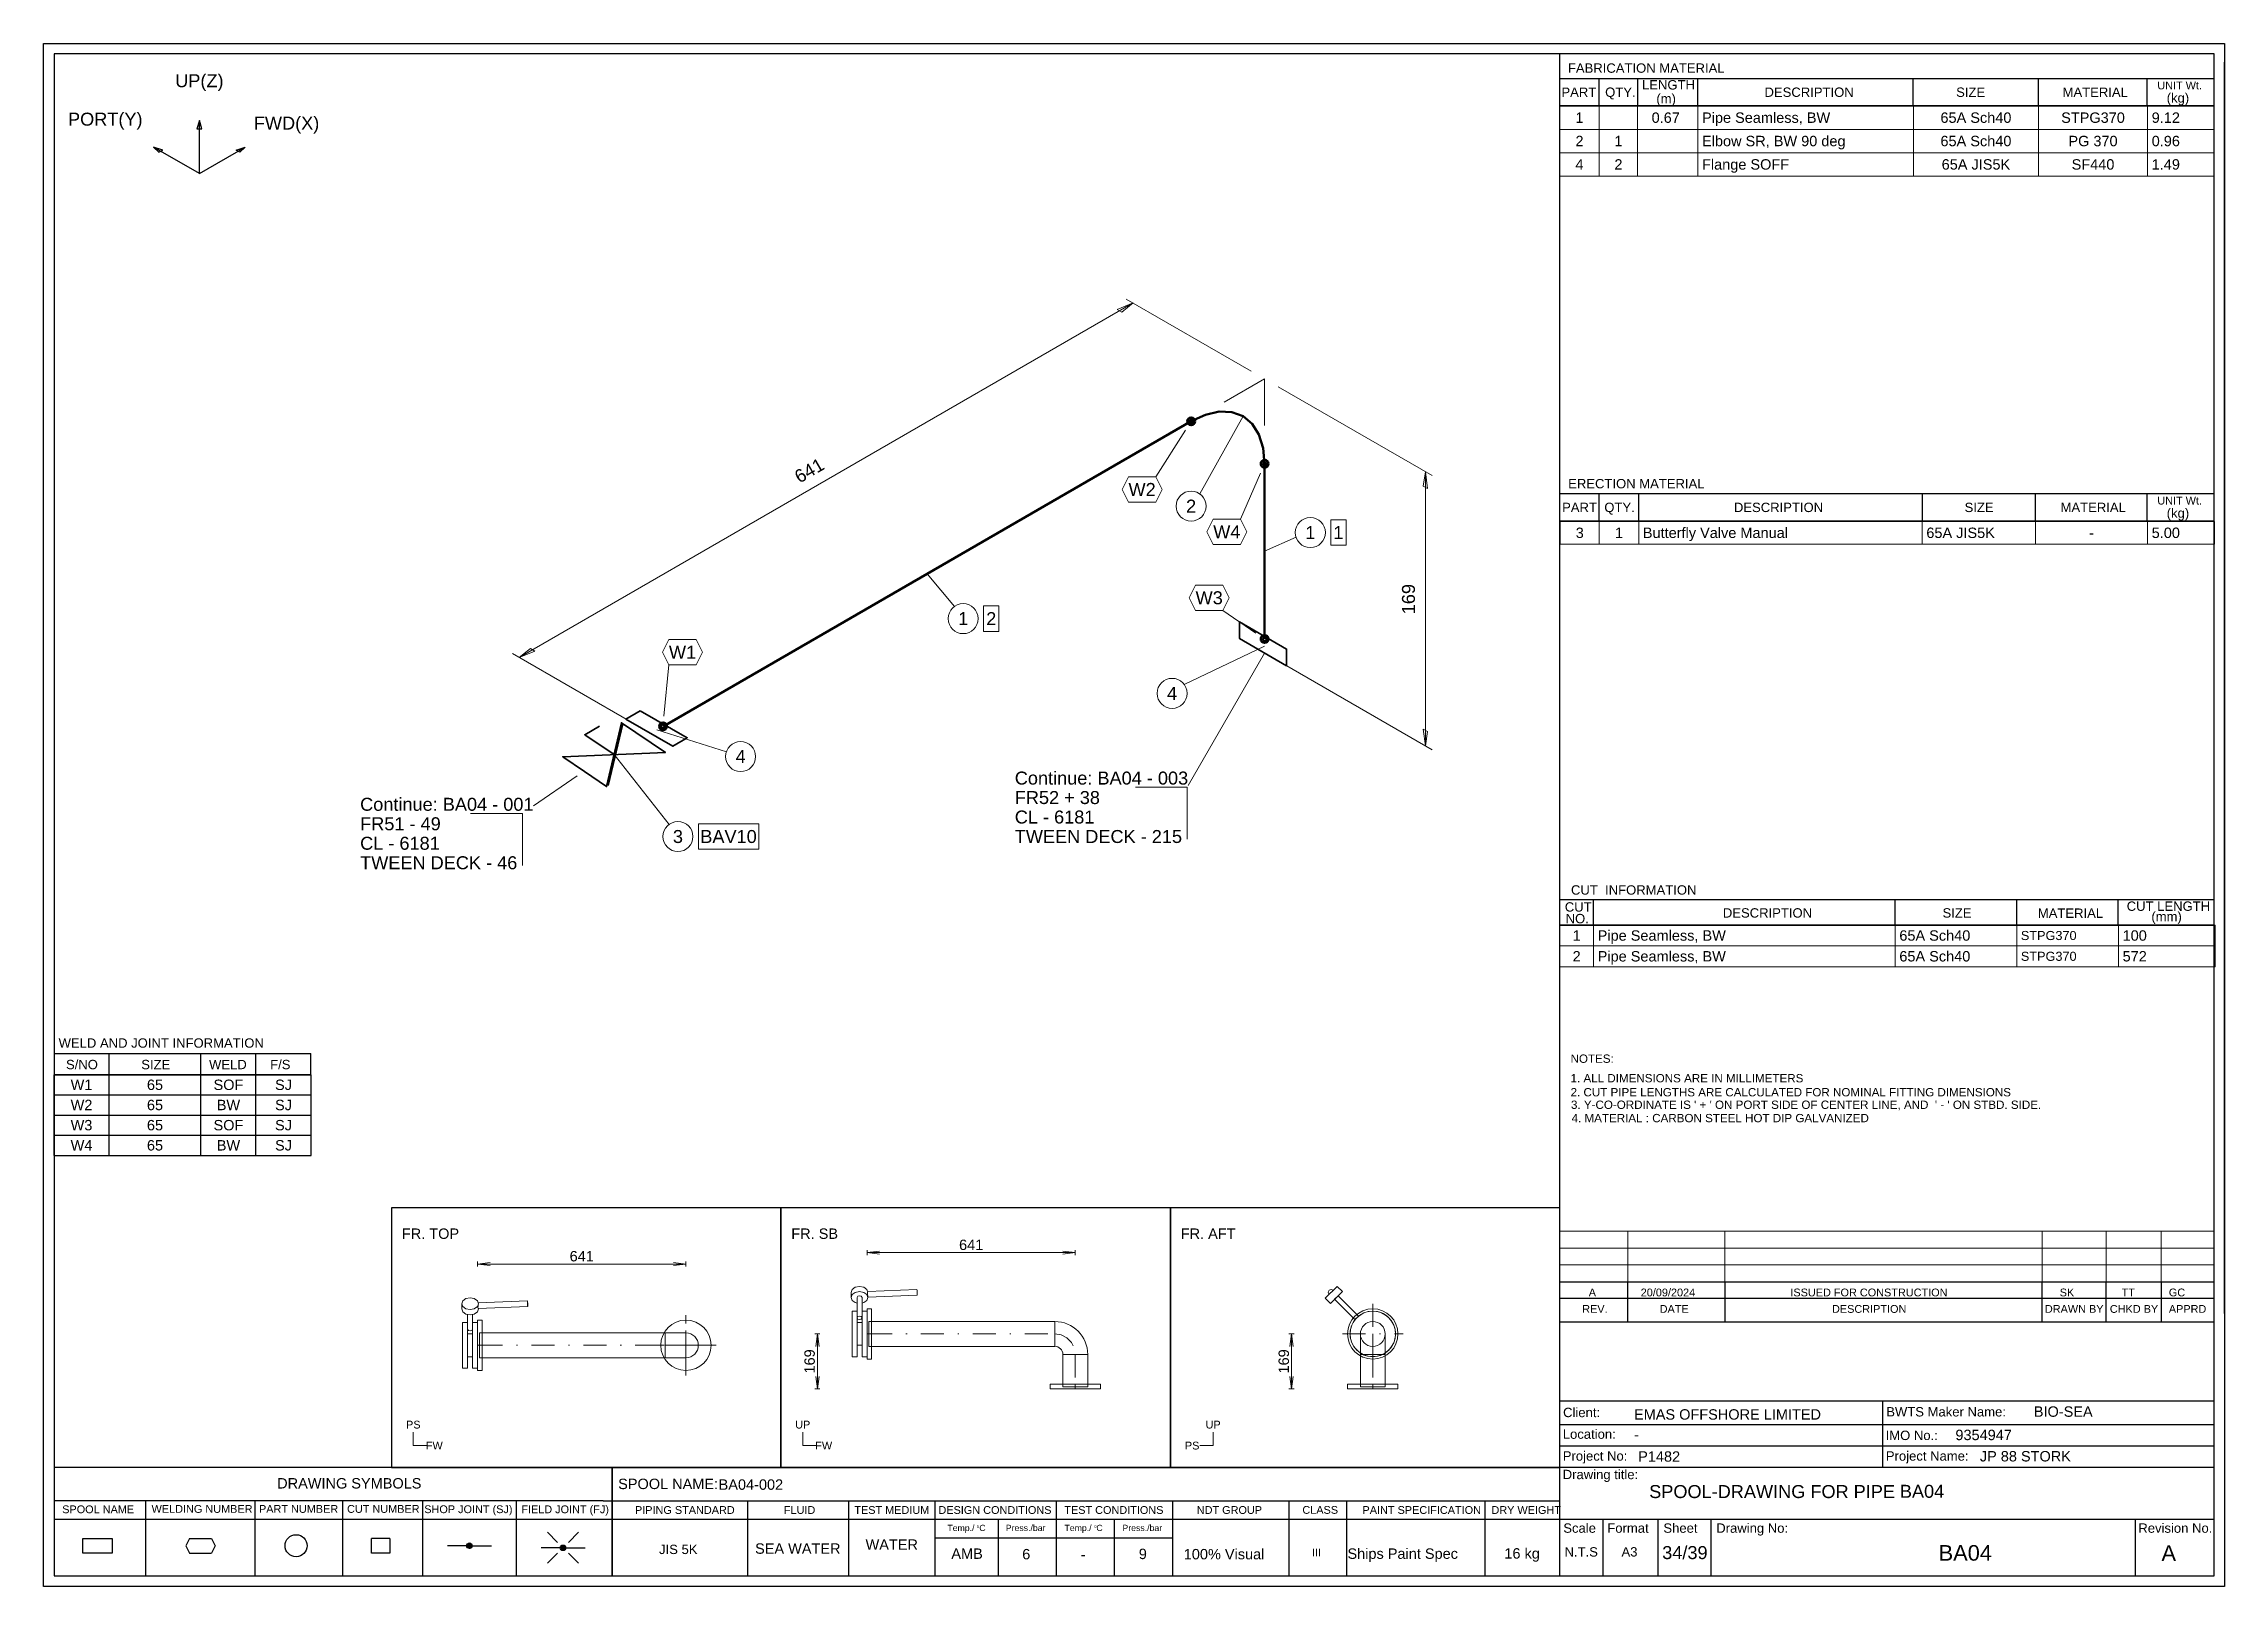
# Model space of a CAD drawing. Header units: millimetres. Extents: x 0 to 420, y 0 to 297.
import ezdxf
from ezdxf.enums import TextEntityAlignment as Align

# ---------------------------------------------------------------- set-up
doc = ezdxf.new("R2010")
doc.units = ezdxf.units.MM
doc.linetypes.add('DOTTED_DASHED5', pattern=[10.0001, 4.444489, -2.666693, 0.222224, -2.666693])
for name, color, linetype in [('FramesFromTables', 40, 'Continuous'), ('I_Coordinates', 11, 'Continuous'), ('I_CutNumbers', 10, 'Continuous'), ('I_Dimensions', 4, 'Continuous'), ('I_OtherComponents', 2, 'Continuous'), ('I_PartNumbers', 9, 'Continuous'), ('I_Pipes', 1, 'Continuous'), ('I_Tags', 8, 'Continuous'), ('SymbolsOnDrawingSheet', 1, 'Continuous'), ('TextFromTables', 2, 'Continuous'), ('TextFromTextBoxes', 2, 'Continuous')]:
    doc.layers.add(name, color=color, linetype=linetype)
doc.styles.add('Cadmatic Default Text', font='arial.ttf')

# ---------------------------------------------------------------- blocks, each defined once
blk = doc.blocks.new('BA01726637015_BOM_4')
at = {"layer": 'FramesFromTables', "linetype": 'ByBlock', "lineweight": 18}
for p, q in [((292, 285), (418, 285)), ((292, 271.5), (292, 285)), ((292, 271.5), (292, 285)), ((299.6, 271.5), (299.6, 285)), ((299.6, 271.5), (299.6, 285)), ((307, 271.5), (307, 285)), ((307, 271.5), (307, 285)), ((318.6, 271.5), (318.6, 285)), ((318.6, 271.5), (318.6, 285)), ((360.1, 271.5), (360.1, 285)), ((360.1, 271.5), (360.1, 285)), ((384.2, 271.5), (384.2, 285)), ((384.2, 271.5), (384.2, 285)), ((405.2, 271.5), (405.2, 285)), ((405.2, 271.5), (405.2, 285)), ((418, 271.5), (418, 285)), ((292, 280.5), (418, 280.5)), ((292, 276), (418, 276)), ((292, 205), (418.1, 205)), ((292, 200.67), (292, 205)), ((292.1, 200.67), (292.1, 205)), ((299.6, 200.67), (299.6, 205)), ((299.6, 200.67), (299.6, 205)), ((307.2, 200.67), (307.2, 205)), ((307.2, 200.67), (307.2, 205)), ((361.8, 200.67), (361.8, 205)), ((361.8, 200.67), (361.8, 205)), ((383.6, 200.67), (383.6, 205)), ((383.6, 200.67), (383.6, 205)), ((405.2, 200.67), (405.2, 205)), ((405.2, 200.67), (405.2, 205)), ((418, 200.67), (418, 205)), ((292, 127.3), (418.2, 127.3)), ((292, 119.3), (292, 127.3)), ((292, 119.3), (292, 127.3)), ((298.5, 119.3), (298.5, 127.3)), ((298.5, 119.3), (298.5, 127.3)), ((356.6, 119.3), (356.6, 127.3)), ((356.6, 119.3), (356.6, 127.3)), ((380, 119.3), (380, 127.3)), ((380, 119.3), (380, 127.3)), ((399.6, 119.3), (399.6, 127.3)), ((399.6, 119.3), (399.6, 127.3)), ((418, 119.3), (418, 127.3)), ((292, 123.3), (418.2, 123.3)), ((292, 68.4), (418, 68.4)), ((292, 58.6), (292, 68.4)), ((292, 58.6), (292, 68.4)), ((305.1, 58.6), (305.1, 68.4)), ((305.1, 58.6), (305.1, 68.4)), ((323.8, 58.6), (323.8, 68.4)), ((323.8, 58.6), (323.8, 68.4)), ((384.9, 58.6), (384.9, 68.4)), ((384.9, 58.6), (384.9, 68.4)), ((397.2, 58.6), (397.2, 68.4)), ((397.2, 58.6), (397.2, 68.4)), ((407.8, 58.6), (407.8, 68.4)), ((407.8, 58.6), (407.8, 68.4)), ((418, 58.6), (418, 68.4)), ((292, 65.13), (418, 65.13)), ((292, 61.87), (418, 61.87))]:
    blk.add_line(p, q, dxfattribs=at)
at = {"layer": 'FramesFromTables', "linetype": 'ByBlock', "lineweight": -3}
for p, q in [((2, 98.5), (51.5, 98.5)), ((2, 82.96), (2, 98.5)), ((2, 82.96), (2, 98.5)), ((12.6, 82.96), (12.6, 98.5)), ((12.6, 82.96), (12.6, 98.5)), ((30.3, 82.96), (30.3, 98.5)), ((30.3, 82.96), (30.3, 98.5)), ((40.9, 82.96), (40.9, 98.5)), ((40.9, 82.96), (40.9, 98.5)), ((51.5, 82.96), (51.5, 98.5)), ((2, 94.62), (51.5, 94.62)), ((2, 90.73), (51.5, 90.73)), ((2, 86.85), (51.5, 86.85))]:
    blk.add_line(p, q, dxfattribs=at)
at = {"layer": 'FramesFromTables', "linetype": 'ByBlock', "lineweight": 18, "flags": 128}
for points in [[(292, 271.5), (418, 271.5), (418, 285)], [(292, 200.67), (418.1, 200.67), (418.1, 205)], [(292, 119.3), (418.2, 119.3), (418.2, 127.3)], [(292, 58.6), (418, 58.6), (418, 68.4)]]:
    blk.add_lwpolyline(points, dxfattribs=at)
at = {"layer": 'FramesFromTables', "linetype": 'ByBlock', "lineweight": -3, "flags": 128}
blk.add_lwpolyline([(2, 82.96), (51.5, 82.96), (51.5, 98.5)], dxfattribs=at)
at = {"layer": 'TextFromTables', "linetype": 'ByBlock', "lineweight": 13, "style": 'Cadmatic Default Text'}
for s, p in [('1', (295.8, 282.75)), ('2', (295.8, 278.25)), ('4', (295.8, 273.75))]:
    blk.add_text(s, height=2, dxfattribs=at).set_placement(p, align=Align.MIDDLE_CENTER)
at = {"layer": 'TextFromTables', "linetype": 'ByBlock', "lineweight": 25, "style": 'Cadmatic Default Text'}
for s, p in [('0.67 ', (312.8, 282.75)), ('65A Sch40', (372.15, 282.75)), ('STPG370', (394.7, 282.75)), ('1', (303.3, 278.25)), ('65A Sch40', (372.15, 278.25)), ('PG 370', (394.7, 278.25)), ('2', (303.3, 273.75)), ('65A JIS5K', (372.15, 273.75)), ('SF440', (394.7, 273.75)), ('3', (295.85, 202.83)), ('1', (303.4, 202.83)), ('-', (394.4, 202.83)), ('1', (295.25, 125.3)), ('2', (295.25, 121.3)), ('W1', (7.3, 96.56)), ('65', (21.45, 96.56)), ('SOF', (35.6, 96.56)), ('SJ', (46.2, 96.56)), ('W2', (7.3, 92.67)), ('65', (21.45, 92.67)), ('BW', (35.6, 92.67)), ('SJ', (46.2, 92.67)), ('W3', (7.3, 88.79)), ('65', (21.45, 88.79)), ('SOF', (35.6, 88.79)), ('SJ', (46.2, 88.79)), ('W4', (7.3, 84.91)), ('65', (21.45, 84.91)), ('BW', (35.6, 84.91)), ('SJ', (46.2, 84.91))]:
    blk.add_text(s, height=2, dxfattribs=at).set_placement(p, align=Align.MIDDLE_CENTER)
for s, height, p in [('Pipe Seamless, BW ', 2, (319.4, 282.75)), ('9.12', 2, (406, 282.75)), ('Elbow SR, BW 90 deg', 2, (319.4, 278.25)), ('0.96', 2, (406, 278.25)), ('Flange SOFF ', 2, (319.4, 273.75)), ('1.49', 2, (406, 273.75)), ('Butterfly Valve Manual ', 2, (308, 202.83)), ('65A JIS5K', 2, (362.6, 202.83)), ('5.00', 2, (406, 202.83)), ('Pipe Seamless, BW', 2, (299.3, 125.3)), ('65A Sch40', 2, (357.4, 125.3)), ('STPG370', 1.75, (380.8, 125.3)), ('100', 2, (400.4, 125.3)), ('Pipe Seamless, BW', 2, (299.3, 121.3)), ('65A Sch40', 2, (357.4, 121.3)), ('STPG370', 1.75, (380.8, 121.3)), ('572', 2, (400.4, 121.3))]:
    blk.add_text(s, height=height, dxfattribs=at).set_placement(p, align=Align.MIDDLE_LEFT)
at = {"layer": 'TextFromTextBoxes', "linetype": 'ByBlock', "lineweight": -3, "style": 'Cadmatic Default Text'}
for s, p in [('EMAS OFFSHORE LIMITED', (306.3, 33.1)), ('BIO-SEA', (383.3, 33.65)), ('9354947', (368.2, 29.15)), ('-', (306.3, 29.2)), ('P1482', (307.1, 25)), ('JP 88 STORK', (372.9, 25.05)), ('BA04-002', (130, 19.6))]:
    blk.add_text(s, height=2, dxfattribs=at).set_placement(p, align=Align.MIDDLE_LEFT)
at = {"layer": 'TextFromTextBoxes', "linetype": 'ByBlock', "lineweight": 25, "style": 'Cadmatic Default Text'}
blk.add_text('BA04', height=2.5, dxfattribs=at).set_placement((357.5, 18.3), align=Align.MIDDLE_LEFT)
at = {"layer": 'TextFromTextBoxes', "linetype": 'ByBlock', "lineweight": -3, "style": 'Cadmatic Default Text'}
for s, height, p in [('WATER', 2, (163.35, 8.05)), ('SEA WATER', 2, (145.25, 7.28)), ('AMB', 2, (177.85, 6.3)), ('6', 2, (189.25, 6.2)), ('-', 2, (200.2, 6.15)), ('9', 2, (211.7, 6.25)), ('100% Visual', 2, (227.35, 6.2)), ('Ships Paint Spec', 2, (261.75, 6.3)), ('16 kg', 2, (284.75, 6.35)), ('34/39', 2.5, (316.1, 6.5))]:
    blk.add_text(s, height=height, dxfattribs=at).set_placement(p, align=Align.MIDDLE_CENTER)
at = {"layer": 'TextFromTextBoxes', "linetype": 'ByBlock', "lineweight": 25, "style": 'Cadmatic Default Text'}
blk.add_text('BA04', height=3, dxfattribs=at).set_placement((370.1, 6.45), align=Align.MIDDLE_CENTER)
blk = doc.blocks.new('SEDS_SPOOL_FORMAT_Gol_4')
at = {"layer": 'SymbolsOnDrawingSheet', "linetype": 'ByBlock', "lineweight": -3, "flags": 128}
for points in [[(0, 297), (420, 297), (420, 0), (0, 0), (0, 297)], [(418.01, 295.01), (2, 295.01)], [(2, 295.01), (2, 2)], [(292.02, 50.91), (292.02, 295.01)], [(418.01, 2), (418.01, 295.01)], [(292.02, 290.3), (418.01, 290.3)], [(299.59, 285.01), (299.59, 290.3)], [(307.02, 285.01), (307.02, 290.3)], [(318.61, 285.01), (318.61, 290.3)], [(360.08, 285.01), (360.08, 290.3)], [(384.18, 285.01), (384.18, 290.3)], [(405.15, 285.01), (405.15, 290.3)], [(405.15, 285.01), (405.15, 290.3)], [(420, 52.53), (420, 293.46)], [(420, 52.53), (420, 293.46)], [(292.02, 284.66), (292.02, 288.77)], [(292, 285), (418, 285)], [(292, 253.5), (292, 285)], [(292, 253.5), (292, 285)], [(292.02, 285.01), (418.01, 285.01)], [(418.01, 285.01), (292.02, 285.01)], [(418, 253.5), (418, 285)], [(292.02, 210.38), (418.01, 210.38)], [(299.57, 205.08), (299.57, 210.38)], [(307.21, 205.08), (307.21, 210.38)], [(361.83, 205.03), (361.83, 210.38)], [(383.61, 205.08), (383.61, 210.38)], [(405.15, 205.17), (405.15, 210.38)], [(292.02, 205.08), (292.02, 209.18)], [(292.02, 205.08), (418.01, 205.08)], [(292.02, 186.7), (292.02, 205.08)], [(292.02, 186.7), (292.02, 205.08)], [(418.01, 205.08), (292.02, 205.08)], [(418, 166), (418, 205)], [(292.02, 132.23), (418.01, 132.23)], [(292.02, 127.3), (292.02, 131.41)], [(298.48, 127.3), (298.48, 132.23)], [(356.6, 127.3), (356.6, 132.23)], [(380.01, 127.3), (380.01, 132.23)], [(399.56, 127.3), (399.56, 132.23)], [(292.02, 127.3), (418.01, 127.3)], [(418.01, 127.3), (292.02, 127.3)], [(418, 111.3), (418, 127.3)], [(2, 102.57), (51.49, 102.57)], [(12.6, 98.45), (12.6, 102.57)], [(30.28, 98.45), (30.28, 102.57)], [(40.88, 98.45), (40.88, 102.57)], [(51.49, 98.45), (51.49, 102.57)], [(2, 98.5), (51.5, 98.5)], [(2, 98.5), (51.5, 98.5)], [(51.49, 98.47), (2, 98.47)], [(2, 98.45), (51.49, 98.45)], [(418, 55.4), (418, 68.5)], [(292.02, 52.57), (292.02, 66.5)], [(292.02, 52.57), (292.02, 66.5)], [(292.02, 58.6), (418.01, 58.6)], [(292.02, 55.47), (418.01, 55.47)], [(305.1, 50.91), (305.1, 58.6)], [(323.84, 50.91), (323.84, 58.6)], [(384.91, 50.91), (384.91, 58.6)], [(397.21, 50.91), (397.21, 58.6)], [(407.86, 50.91), (407.86, 58.6)], [(292.02, 50.91), (418.01, 50.91)], [(292.02, 2), (292.02, 50.91)], [(292.02, 35.73), (418.01, 35.73)], [(354.24, 22.93), (354.24, 35.73)], [(292.02, 31.13), (418.01, 31.13)], [(292.02, 27.03), (418.01, 27.03)], [(2, 22.93), (107.74, 22.93)], [(107.74, 22.93), (292.02, 22.93)], [(109.52, 22.93), (109.52, 2)], [(109.52, 2), (109.52, 22.93)], [(292.02, 22.93), (418.01, 22.93)], [(107.74, 16.45), (2, 16.45)], [(2, 12.91), (292.02, 12.91)], [(19.62, 16.45), (19.62, 2)], [(40.69, 16.45), (40.69, 2)], [(57.56, 16.45), (57.56, 2)], [(72.95, 16.45), (72.95, 2)], [(91.02, 16.45), (91.02, 2)], [(107.74, 16.45), (292.02, 16.45)], [(135.58, 16.45), (135.58, 2)], [(155.03, 16.45), (155.03, 2)], [(171.67, 16.45), (171.67, 2)], [(183.82, 12.91), (183.82, 2)], [(195.02, 16.45), (195.02, 2)], [(206.21, 12.91), (206.21, 2)], [(217.4, 16.45), (217.4, 2)], [(239.85, 16.45), (239.85, 2)], [(250.91, 16.34), (250.91, 2)], [(277.59, 16.45), (277.59, 2)], [(292.02, 12.91), (418.01, 12.91)], [(300.39, 2), (300.39, 12.91)], [(310.96, 2), (310.96, 12.91)], [(321.13, 2), (321.13, 12.91)], [(402.9, 2), (402.9, 12.91)], [(13.2, 6.41), (7.55, 6.41), (7.55, 9.23), (13.2, 9.23)], [(13.2, 9.23), (13.2, 6.41)], [(28.12, 9.23), (27.42, 7.82)], [(28.12, 9.23), (32.36, 9.23)], [(32.36, 9.23), (33.07, 7.82)], [(66.68, 9.23), (66.68, 6.41), (63.15, 6.41), (63.15, 9.23)], [(66.68, 9.23), (63.15, 9.23)], [(99, 8.47), (97.06, 10.41)], [(101.09, 8.47), (103.03, 10.41)], [(171.67, 9.37), (217.4, 9.37)], [(171.67, 9.37), (217.4, 9.37)], [(27.42, 7.82), (28.12, 6.41)], [(28.12, 6.41), (32.36, 6.41)], [(33.07, 7.82), (32.36, 6.41)], [(81.48, 7.82), (77.79, 7.82)], [(81.49, 7.78), (82.04, 8.32)], [(81.51, 7.9), (81.93, 8.32)], [(81.52, 7.7), (82.14, 8.32)], [(81.55, 7.62), (82.22, 8.29)], [(81.56, 8.06), (81.76, 8.26)], [(81.57, 7.54), (82.28, 8.25)], [(81.62, 7.48), (82.34, 8.2)], [(81.68, 7.44), (82.4, 8.16)], [(81.74, 7.39), (82.45, 8.1)], [(81.8, 7.35), (82.48, 8.02)], [(81.88, 7.32), (82.5, 7.94)], [(81.98, 7.32), (82.53, 7.86)], [(82.09, 7.32), (82.52, 7.75)], [(82.24, 7.36), (82.47, 7.59)], [(82.54, 7.82), (86.24, 7.82)], [(99.51, 7.42), (95.82, 7.42)], [(99, 6.38), (97.06, 4.44)], [(99.53, 7.47), (99.99, 7.93)], [(99.53, 7.37), (100.1, 7.93)], [(99.56, 7.29), (100.2, 7.93)], [(99.58, 7.62), (99.88, 7.93)], [(99.58, 7.21), (100.27, 7.89)], [(99.61, 7.13), (100.33, 7.84)], [(99.67, 7.08), (100.39, 7.8)], [(99.73, 7.03), (100.45, 7.75)], [(99.79, 6.99), (100.49, 7.69)], [(99.85, 6.94), (100.52, 7.61)], [(99.94, 6.92), (100.54, 7.53)], [(100.04, 6.92), (100.57, 7.45)], [(100.15, 6.92), (100.54, 7.31)], [(100.38, 7.04), (100.49, 7.15)], [(100.57, 7.42), (104.27, 7.42)], [(101.09, 6.38), (103.03, 4.44)], [(2, 2), (418.01, 2)]]:
    blk.add_lwpolyline(points, dxfattribs=at)
at = {"layer": 'SymbolsOnDrawingSheet', "linetype": 'ByBlock', "lineweight": -3}
for centre, radius in [((48.63, 7.82), 2.12), ((82.01, 7.82), 0.53), ((100.04, 7.42), 0.53)]:
    blk.add_circle(centre, radius, dxfattribs=at)
at = {"layer": 'SymbolsOnDrawingSheet', "linetype": 'ByBlock', "lineweight": -3, "style": 'Cadmatic Default Text'}
for s, height, p in [('FABRICATION MATERIAL', 1.8, (293.57, 293.19)), ('LENGTH', 1.8, (307.84, 289.97)), ('PART', 1.8, (292.32, 288.55)), ('QTY.', 1.8, (300.74, 288.55)), ('DESCRIPTION', 1.8, (331.43, 288.55)), ('SIZE', 1.8, (368.34, 288.55)), ('MATERIAL', 1.8, (388.84, 288.55)), ('UNIT Wt.', 1.5, (407.08, 289.7)), (' (kg)', 1.8, (408.19, 287.46)), ('ERECTION MATERIAL', 1.8, (293.62, 213.19)), ('PART', 1.8, (292.45, 208.62)), ('QTY.', 1.8, (300.58, 208.62)), ('DESCRIPTION', 1.8, (325.54, 208.62)), ('SIZE', 1.8, (369.97, 208.62)), ('MATERIAL', 1.8, (388.45, 208.62)), ('UNIT Wt.', 1.5, (407.08, 209.77)), (' (kg)', 1.8, (408.19, 207.53)), ('CUT  INFORMATION', 1.8, (294.16, 134.97)), ('CUT ', 1.8, (292.97, 131.7)), ('DESCRIPTION', 1.8, (323.41, 130.55)), ('SIZE', 1.8, (365.72, 130.55)), ('MATERIAL', 1.8, (384.07, 130.5)), ('CUT LENGTH', 1.8, (401.19, 131.85)), ('NO.', 1.8, (293.13, 129.46)), ('(mm)', 1.8, (405.94, 129.85)), ('WELD AND JOINT INFORMATION', 1.8, (2.89, 105.5)), ('S/NO', 1.8, (4.31, 101.36)), ('SIZE', 1.8, (18.81, 101.36)), ('WELD', 1.8, (31.86, 101.36)), ('F/S', 1.8, (43.63, 101.36)), ('SPOOL-DRAWING FOR PIPE', 2.5, (309.22, 19.5))]:
    blk.add_text(s, height=height, dxfattribs=at).set_placement(p, align=Align.TOP_LEFT)
for s, height, p in [('(m)', 1.8, (310.6, 285.51)), ('Client:', 1.8, (292.64, 32.58)), ('BWTS Maker Name:', 1.8, (354.88, 32.71)), ('Location:', 1.8, (292.58, 28.41)), ('IMO No.:', 1.8, (354.76, 28.17)), ('Project No:', 1.8, (292.58, 24.2)), ('Project Name:', 1.8, (354.8, 24.2)), ('Drawing title:', 1.8, (292.57, 20.64)), ('DRAWING SYMBOLS', 2, (44.98, 18.84)), ('Temp./  C   ', 1.2, (174.06, 10.65)), ('0', 0.53, (179.71, 11.25)), ('Press./bar', 1.2, (185.31, 10.65)), ('Temp./  C   ', 1.2, (196.61, 10.65)), ('0', 0.53, (202.37, 11.25)), ('Press./bar', 1.2, (207.78, 10.65)), ('Scale', 1.8, (292.68, 10.32)), ('Format', 1.8, (301.16, 10.32)), ('Sheet', 1.8, (311.96, 10.32)), ('Drawing No:', 1.8, (322.14, 10.32)), ('Revision No.', 1.8, (403.43, 10.32)), ('N.T.S', 1.8, (292.92, 5.74)), ('A3', 1.8, (303.89, 5.74))]:
    blk.add_text(s, height=height, dxfattribs=at).set_placement(p)
for s, height, p in [('NOTES:', 1.6, (294.08, 101.59)), ('1. ALL DIMENSIONS ARE IN MILLIMETERS', 1.6, (294.08, 97.83)), ('2. CUT PIPE LENGTHS ARE CALCULATED FOR NOMINAL FITTING DIMENSIONS', 1.6, (294.08, 95.13)), ("3. Y-CO-ORDINATE IS ' + ' ON PORT SIDE OF CENTER LINE, AND  ' - ' ON STBD. SIDE.", 1.6, (294.16, 92.72)), ('4. MATERIAL : CARBON STEEL HOT DIP GALVANIZED', 1.6, (294.28, 90.15)), ('A', 1.5, (297.58, 56.58)), ('20/09/2024', 1.5, (307.59, 56.58)), ('ISSUED FOR CONSTRUCTION', 1.5, (336.41, 56.58)), ('SK', 1.5, (388.28, 56.58)), ('TT', 1.5, (400.21, 56.58)), ('GC', 1.5, (409.3, 56.58)), ('REV.', 1.5, (296.32, 53.41)), ('DATE', 1.5, (311.24, 53.41)), ('DESCRIPTION', 1.5, (344.43, 53.41)), ('DRAWN BY', 1.5, (385.43, 53.41)), ('CHKD BY', 1.5, (397.94, 53.41)), ('APPRD', 1.5, (409.3, 53.41)), ('SPOOL NAME:', 2, (110.65, 19.73)), ('SPOOL NAME', 1.5, (3.58, 14.83)), ('WELDING NUMBER', 1.5, (20.79, 14.91)), ('PART NUMBER', 1.5, (41.48, 14.91)), ('CUT NUMBER', 1.5, (58.44, 14.91)), ('SHOP JOINT (SJ)', 1.5, (73.31, 14.85)), ('FIELD JOINT (FJ)', 1.5, (92, 14.83)), ('PIPING STANDARD', 1.5, (113.89, 14.7)), ('FLUID', 1.5, (142.57, 14.7)), ('TEST MEDIUM', 1.5, (156.14, 14.7)), ('DESIGN CONDITIONS', 1.5, (172.34, 14.7)), ('TEST CONDITIONS', 1.5, (196.58, 14.7)), ('NDT GROUP', 1.5, (222.09, 14.7)), ('CLASS', 1.5, (242.43, 14.72)), ('PAINT SPECIFICATION', 1.5, (254.01, 14.7)), ('DRY WEIGHT', 1.5, (278.84, 14.7)), ('JIS 5K', 1.8, (118.53, 7.12)), ('III', 1.5, (244.26, 6.51)), ('A', 3, (407.89, 6.4))]:
    blk.add_text(s, height=height, dxfattribs=at).set_placement(p, align=Align.MIDDLE_LEFT)
blk = doc.blocks.new('BA01726637015_PRT_9_3')
at = {"layer": 'I_OtherComponents', "linetype": 'ByBlock', "lineweight": 35}
blk.add_line((56.71, 130.85), (59.57, 142.76), dxfattribs=at)
at = {"layer": 'I_OtherComponents', "linetype": 'ByBlock', "lineweight": 35, "flags": 128}
for points in [[(52.2, 133.55), (47.97, 136.42), (67.74, 137.22), (59.29, 142.95), (56.43, 130.68), (52.2, 133.55)], [(57.86, 136.82), (52.22, 140.64), (55.05, 142.27)]]:
    blk.add_lwpolyline(points, dxfattribs=at)
at = {"layer": 'I_OtherComponents', "flags": 1}
blk.add_attdef('ValvePos', (57.86, 136.82), '', height=2.5, dxfattribs=at)
blk = doc.blocks.new('BA01726637015_PRT_10_3')
at = {"layer": 'I_OtherComponents', "linetype": 'ByBlock', "lineweight": 35, "flags": 128}
blk.add_lwpolyline([(62.9, 145.28), (60.12, 143.68), (69.17, 138.45), (71.95, 140.06), (62.9, 145.28)], dxfattribs=at)
at = {"layer": 'I_OtherComponents', "linetype": 'ByBlock', "lineweight": 50}
for radius in [0.75, 0.375]:
    blk.add_circle((67.29, 142.26), radius, dxfattribs=at)
blk = doc.blocks.new('BA01726637015_PRT_11_3')
at = {"layer": 'I_Pipes', "linetype": 'ByBlock', "lineweight": 50}
blk.add_line((67.29, 142.26), (169.01, 200.99), dxfattribs=at)
blk = doc.blocks.new('BA01726637015_PRT_12_3')
at = {"layer": 'I_Pipes', "linetype": 'ByBlock', "lineweight": 0}
for q in [(175.37, 204.66), (183.15, 200.17)]:
    blk.add_line((183.15, 209.15), q, dxfattribs=at)
at = {"layer": 'I_Pipes', "linetype": 'ByBlock', "lineweight": 50, "flags": 128}
blk.add_lwpolyline([(169.01, 200.99), (171.76, 202.27), (174.42, 202.87), (176.86, 202.77), (179, 201.98), (180.76, 200.52), (182.07, 198.45), (182.88, 195.85), (183.15, 192.82)], dxfattribs=at)
at = {"layer": 'I_Pipes', "linetype": 'ByBlock', "lineweight": 50}
for centre, radius in [((169.01, 200.99), 0.75), ((169.01, 200.99), 0.375), ((183.15, 192.82), 0.75), ((183.15, 192.82), 0.375)]:
    blk.add_circle(centre, radius, dxfattribs=at)
blk = doc.blocks.new('BA01726637015_PRT_13_3')
at = {"layer": 'I_Pipes', "linetype": 'ByBlock', "lineweight": 50}
blk.add_line((183.15, 192.82), (183.15, 159.09), dxfattribs=at)
blk = doc.blocks.new('BA01726637015_PRT_14_3')
at = {"layer": 'I_OtherComponents', "linetype": 'ByBlock', "lineweight": 35, "flags": 128}
blk.add_lwpolyline([(178.34, 162.36), (178.34, 159.15), (187.39, 153.92), (187.39, 157.13), (178.34, 162.36)], dxfattribs=at)
at = {"layer": 'I_OtherComponents', "linetype": 'ByBlock', "lineweight": 50}
for radius in [0.75, 0.375]:
    blk.add_circle((183.15, 159.09), radius, dxfattribs=at)
blk = doc.blocks.new('BA01726637015_DIM_0_3')
at = {"layer": 'I_Dimensions', "linetype": 'ByBlock', "lineweight": 0}
for p, q in [((215.41, 190.53), (185.75, 207.65)), ((214.11, 138.5), (214.11, 191.28)), ((185.75, 154.87), (215.41, 137.75))]:
    blk.add_line(p, q, dxfattribs=at)
at = {"layer": 'I_Dimensions', "linetype": 'ByBlock', "lineweight": 0, "flags": 128}
for points in [[(214.11, 191.28), (214.54, 188.03), (213.67, 188.53), (214.11, 191.28)], [(214.11, 138.5), (214.54, 141.25), (213.67, 141.75), (214.11, 138.5)]]:
    blk.add_lwpolyline(points, dxfattribs=at)
at = {"layer": 'I_Dimensions', "linetype": 'ByBlock', "lineweight": 0, "style": 'Cadmatic Default Text'}
blk.add_text('169', height=2.5, rotation=90, dxfattribs=at).set_placement((210.86, 166.76), align=Align.MIDDLE_CENTER)
blk = doc.blocks.new('BA01726637015_DIM_1_3')
at = {"layer": 'I_Dimensions', "linetype": 'ByBlock', "lineweight": 0}
for p, q in [((39.6, 155.52), (157.82, 223.78)), ((156.52, 224.53), (180.55, 210.65)), ((62.33, 142.4), (38.3, 156.27))]:
    blk.add_line(p, q, dxfattribs=at)
at = {"layer": 'I_Dimensions', "linetype": 'ByBlock', "lineweight": 0, "flags": 128}
for points in [[(157.82, 223.78), (155.65, 222.03), (154.78, 222.53), (157.82, 223.78)], [(39.6, 155.52), (42.63, 156.77), (41.76, 157.27), (39.6, 155.52)]]:
    blk.add_lwpolyline(points, dxfattribs=at)
at = {"layer": 'I_Dimensions', "linetype": 'ByBlock', "lineweight": 0, "style": 'Cadmatic Default Text'}
blk.add_text('641', height=2.5, rotation=30, dxfattribs=at).set_placement((95.46, 191.53), align=Align.MIDDLE_CENTER)
blk = doc.blocks.new('BA01726637015_CRD_0_3')
at = {"layer": 'I_Coordinates', "linetype": 'ByBlock', "lineweight": 0}
blk.add_line((42.35, 126.96), (50.79, 132.74), dxfattribs=at)
at = {"layer": 'I_Coordinates', "linetype": 'ByBlock', "lineweight": 0, "flags": 128}
blk.add_lwpolyline([(40.24, 115.51), (40.24, 125.51), (30.24, 125.51)], dxfattribs=at)
at = {"layer": 'I_Coordinates', "linetype": 'ByBlock', "lineweight": 0, "style": 'Cadmatic Default Text'}
for s, p in [('Continue: BA04 - 001', (8.96, 128.51)), ('FR51 - 49', (8.96, 124.76)), ('CL - 6181', (8.96, 121.01)), ('TWEEN DECK - 46', (8.96, 117.26))]:
    blk.add_text(s, height=2.5, dxfattribs=at).set_placement(p, align=Align.TOP_LEFT)
blk = doc.blocks.new('BA01726637015_CRD_1_3')
at = {"layer": 'I_Coordinates', "linetype": 'ByBlock', "lineweight": 0}
blk.add_line((168.43, 130.85), (183.15, 156.37), dxfattribs=at)
at = {"layer": 'I_Coordinates', "linetype": 'ByBlock', "lineweight": 0, "flags": 128}
blk.add_lwpolyline([(168.26, 120.56), (168.26, 130.56), (158.26, 130.56)], dxfattribs=at)
at = {"layer": 'I_Coordinates', "linetype": 'ByBlock', "lineweight": 0, "style": 'Cadmatic Default Text'}
for s, p in [('Continue: BA04 - 003', (135.04, 133.56)), ('CL - 6181', (135.04, 126.06)), ('FR52 + 38', (135.04, 129.81)), ('TWEEN DECK - 215', (135.04, 122.31))]:
    blk.add_text(s, height=2.5, dxfattribs=at).set_placement(p, align=Align.TOP_LEFT)
blk = doc.blocks.new('BA01726637015_PTN_0_3')
at = {"layer": 'I_PartNumbers', "linetype": 'ByBlock', "lineweight": 0}
blk.add_line((68.47, 123.4), (57.86, 136.82), dxfattribs=at)
blk.add_circle((70.17, 121.06), 2.89, dxfattribs=at)
at = {"layer": 'I_PartNumbers', "linetype": 'ByBlock', "lineweight": 0, "style": 'Cadmatic Default Text'}
blk.add_text('3', height=2.5, dxfattribs=at).set_placement((70.17, 121.06), align=Align.MIDDLE_CENTER)
blk = doc.blocks.new('BA01726637015_PTN_1_3')
at = {"layer": 'I_PartNumbers', "linetype": 'ByBlock', "lineweight": 0}
blk.add_line((170.71, 187), (179, 201.98), dxfattribs=at)
blk.add_circle((169, 184.66), 2.89, dxfattribs=at)
at = {"layer": 'I_PartNumbers', "linetype": 'ByBlock', "lineweight": 0, "style": 'Cadmatic Default Text'}
blk.add_text('2', height=2.5, dxfattribs=at).set_placement((169, 184.66), align=Align.MIDDLE_CENTER)
blk = doc.blocks.new('BA01726637015_PTN_2_3')
at = {"layer": 'I_PartNumbers', "linetype": 'ByBlock', "lineweight": 0}
blk.add_line((167.68, 150.32), (183.15, 157.73), dxfattribs=at)
blk.add_circle((165.34, 148.62), 2.89, dxfattribs=at)
at = {"layer": 'I_PartNumbers', "linetype": 'ByBlock', "lineweight": 0, "style": 'Cadmatic Default Text'}
blk.add_text('4', height=2.5, dxfattribs=at).set_placement((165.34, 148.62), align=Align.MIDDLE_CENTER)
blk = doc.blocks.new('BA01726637015_PTN_3_3')
at = {"layer": 'I_PartNumbers', "linetype": 'ByBlock', "lineweight": 0}
blk.add_line((79.49, 137.34), (66.11, 141.58), dxfattribs=at)
blk.add_circle((82.24, 136.45), 2.89, dxfattribs=at)
at = {"layer": 'I_PartNumbers', "linetype": 'ByBlock', "lineweight": 0, "style": 'Cadmatic Default Text'}
blk.add_text('4', height=2.5, dxfattribs=at).set_placement((82.24, 136.45), align=Align.MIDDLE_CENTER)
blk = doc.blocks.new('BA01726637015_PTN_4_3')
at = {"layer": 'I_PartNumbers', "linetype": 'ByBlock', "lineweight": 0}
blk.add_line((123.4, 165.34), (118.15, 171.62), dxfattribs=at)
blk.add_circle((125.1, 163), 2.89, dxfattribs=at)
at = {"layer": 'I_PartNumbers', "linetype": 'ByBlock', "lineweight": 0, "style": 'Cadmatic Default Text'}
blk.add_text('1', height=2.5, dxfattribs=at).set_placement((125.1, 163), align=Align.MIDDLE_CENTER)
blk = doc.blocks.new('BA01726637015_PTN_5_3')
at = {"layer": 'I_PartNumbers', "linetype": 'ByBlock', "lineweight": 0}
blk.add_line((189.2, 178.67), (183.15, 175.96), dxfattribs=at)
blk.add_circle((191.96, 179.57), 2.89, dxfattribs=at)
at = {"layer": 'I_PartNumbers', "linetype": 'ByBlock', "lineweight": 0, "style": 'Cadmatic Default Text'}
blk.add_text('1', height=2.5, dxfattribs=at).set_placement((191.96, 179.57), align=Align.MIDDLE_CENTER)
blk = doc.blocks.new('BA01726637015_CUT_6_3')
at = {"layer": 'I_CutNumbers', "linetype": 'ByBlock', "lineweight": 0, "flags": 128}
blk.add_lwpolyline([(131.98, 160.55), (131.98, 165.45), (129.04, 165.45), (129.04, 160.55), (131.98, 160.55)], dxfattribs=at)
at = {"layer": 'I_CutNumbers', "linetype": 'ByBlock', "lineweight": 0, "style": 'Cadmatic Default Text'}
blk.add_text('2', height=2.5, dxfattribs=at).set_placement((130.51, 163), align=Align.MIDDLE_CENTER)
blk = doc.blocks.new('BA01726637015_CUT_7_3')
at = {"layer": 'I_CutNumbers', "linetype": 'ByBlock', "lineweight": 0, "flags": 128}
blk.add_lwpolyline([(198.83, 177.12), (198.83, 182.01), (195.89, 182.01), (195.89, 177.12), (198.83, 177.12)], dxfattribs=at)
at = {"layer": 'I_CutNumbers', "linetype": 'ByBlock', "lineweight": 0, "style": 'Cadmatic Default Text'}
blk.add_text('1', height=2.5, dxfattribs=at).set_placement((197.36, 179.57), align=Align.MIDDLE_CENTER)
blk = doc.blocks.new('BA01726637015_vpo_8_3')
at = {"layer": 'I_Tags', "linetype": 'ByBlock', "lineweight": 0, "flags": 128}
blk.add_lwpolyline([(85.72, 118.61), (85.72, 123.51), (74.11, 123.51), (74.11, 118.61), (85.72, 118.61)], dxfattribs=at)
at = {"layer": 'I_Tags', "linetype": 'ByBlock', "lineweight": 0, "style": 'Cadmatic Default Text'}
blk.add_text('BAV10', height=2.5, dxfattribs=at).set_placement((79.91, 121.06), align=Align.MIDDLE_CENTER)
blk = doc.blocks.new('Pi_Weld_0')
at = {"layer": 'I_Tags', "linetype": 'ByBlock', "lineweight": 0, "flags": 128}
for points in [[(2.62, 2.45), (6.47, 11.29)], [(-2.62, 2.45), (-3.84, 0)], [(-3.84, 0), (-2.62, -2.45)], [(2.62, 2.45), (-2.62, 2.45)], [(3.84, 0), (2.62, 2.45)], [(2.62, -2.45), (3.84, 0)], [(-2.62, -2.45), (2.62, -2.45)]]:
    blk.add_lwpolyline(points, dxfattribs=at)
at = {"layer": 'I_Tags', "linetype": 'ByBlock', "lineweight": 0, "style": 'Cadmatic Default Text'}
blk.add_text('W4', height=2.5, dxfattribs=at).set_placement((0, 0), align=Align.MIDDLE_CENTER)
blk = doc.blocks.new('Pi_Weld_1')
at = {"layer": 'I_Tags', "linetype": 'ByBlock', "lineweight": 0, "flags": 128}
for points in [[(-2.62, 2.45), (-3.84, 0)], [(-3.84, 0), (-2.62, -2.45)], [(2.62, 2.45), (-2.62, 2.45)], [(3.84, 0), (2.62, 2.45)], [(2.62, -2.45), (3.84, 0)], [(-2.62, -2.45), (-3.57, -12.28)], [(-2.62, -2.45), (2.62, -2.45)]]:
    blk.add_lwpolyline(points, dxfattribs=at)
at = {"layer": 'I_Tags', "linetype": 'ByBlock', "lineweight": 0, "style": 'Cadmatic Default Text'}
blk.add_text('W1', height=2.5, dxfattribs=at).set_placement((0, 0), align=Align.MIDDLE_CENTER)
blk = doc.blocks.new('Pi_Weld_2')
at = {"layer": 'I_Tags', "linetype": 'ByBlock', "lineweight": 0, "flags": 128}
for points in [[(2.62, 2.45), (8.37, 11.43)], [(-2.62, 2.45), (-3.84, 0)], [(-3.84, 0), (-2.62, -2.45)], [(2.62, 2.45), (-2.62, 2.45)], [(3.84, 0), (2.62, 2.45)], [(2.62, -2.45), (3.84, 0)], [(-2.62, -2.45), (2.62, -2.45)]]:
    blk.add_lwpolyline(points, dxfattribs=at)
at = {"layer": 'I_Tags', "linetype": 'ByBlock', "lineweight": 0, "style": 'Cadmatic Default Text'}
blk.add_text('W2', height=2.5, dxfattribs=at).set_placement((0, 0), align=Align.MIDDLE_CENTER)
blk = doc.blocks.new('Pi_Weld_3')
at = {"layer": 'I_Tags', "linetype": 'ByBlock', "lineweight": 0, "flags": 128}
for points in [[(-2.62, 2.45), (-3.84, 0)], [(-3.84, 0), (-2.62, -2.45)], [(2.62, 2.45), (-2.62, 2.45)], [(3.84, 0), (2.62, 2.45)], [(2.62, -2.45), (3.84, 0)], [(-2.62, -2.45), (2.62, -2.45)], [(2.62, -2.45), (9.01, -6.8)]]:
    blk.add_lwpolyline(points, dxfattribs=at)
at = {"layer": 'I_Tags', "linetype": 'ByBlock', "lineweight": 0, "style": 'Cadmatic Default Text'}
blk.add_text('W3', height=2.5, dxfattribs=at).set_placement((0, 0), align=Align.MIDDLE_CENTER)

msp = doc.modelspace()

# ---------------------------------------------------------------- linework, layer by layer
at = {"linetype": 'ByBlock', "lineweight": 13, "flags": 128}
for points in [[(158.58, 63.75), (158.58, 64.75)], [(158.58, 64.25), (160.98, 63.93), (158.58, 64.25), (160.98, 64.56), (158.58, 64.25)], [(158.58, 64.25), (198.7, 64.25)], [(198.7, 64.25), (196.3, 64.56), (198.7, 64.25), (196.3, 63.93), (198.7, 64.25)], [(198.7, 63.75), (198.7, 64.75)], [(83.58, 61.56), (83.58, 62.56)], [(83.58, 62.06), (85.98, 61.75), (83.58, 62.06), (85.98, 62.38), (83.58, 62.06)], [(83.58, 62.06), (123.7, 62.06)], [(123.7, 62.06), (121.3, 62.38), (123.7, 62.06), (121.3, 61.75), (123.7, 62.06)], [(123.7, 61.56), (123.7, 62.56)], [(149.52, 48.6), (148.52, 48.6)], [(149.02, 48.6), (148.7, 46.2), (149.02, 48.6), (149.34, 46.2), (149.02, 48.6)], [(149.02, 38.03), (149.02, 48.6)], [(240.84, 48.6), (239.84, 48.6)], [(240.34, 48.6), (240.02, 46.2), (240.34, 48.6), (240.65, 46.2), (240.34, 48.6)], [(240.34, 38.03), (240.34, 48.6)], [(149.52, 38.03), (148.52, 38.03)], [(149.02, 38.03), (149.34, 40.43), (149.02, 38.03), (148.7, 40.43), (149.02, 38.03)], [(240.84, 38.03), (239.84, 38.03)], [(240.34, 38.03), (240.65, 40.43), (240.34, 38.03), (240.02, 40.43), (240.34, 38.03)]]:
    msp.add_lwpolyline(points, dxfattribs=at)
at = {"linetype": 'DOTTED_DASHED5', "lineweight": 13, "flags": 128}
for points in [[(123.7, 40.59), (123.7, 52.23)], [(255.99, 54.42), (255.99, 42.78)], [(83.58, 46.41), (84.45, 46.41)], [(83.95, 46.41), (119.73, 46.41)], [(129.52, 46.41), (117.88, 46.41)], [(123.7, 46.41), (119.73, 46.41)], [(123.7, 49.28), (123.7, 43.55)], [(123.7, 46.41), (126.09, 46.41)], [(158.58, 48.6), (159.45, 48.6)], [(158.95, 48.6), (194.73, 48.6)], [(194.73, 48.6), (195.96, 48.41), (197.06, 47.84), (197.94, 46.96), (198.51, 45.86), (198.7, 44.63)], [(250.17, 48.6), (261.81, 48.6)], [(255.99, 48.6), (255.99, 44.63)], [(198.7, 44.63), (198.7, 38.4)], [(255.99, 44.63), (255.99, 38.4)], [(198.7, 38.03), (198.7, 38.9)], [(255.99, 38.03), (255.99, 38.9)]]:
    msp.add_lwpolyline(points, dxfattribs=at)
at = {"layer": 'SymbolsOnDrawingSheet', "linetype": 'ByBlock', "lineweight": 25, "flags": 128}
for points in [[(30.5, 280.57), (30, 282.21), (29.5, 280.57), (30.5, 280.57)], [(30, 272), (30, 282.21)], [(30, 272), (21.16, 277.1)], [(22.93, 276.49), (21.16, 277.1), (22.22, 276.08), (22.93, 276.49)], [(30, 272), (38.84, 277.1)], [(37.07, 276.49), (38.84, 277.1), (37.78, 276.08), (37.07, 276.49)], [(67, 22.9), (142, 22.9), (142, 72.9), (67, 72.9), (67, 22.9)], [(142, 22.9), (217, 22.9), (217, 72.9), (142, 72.9), (142, 22.9)], [(217, 22.9), (292, 22.9), (292, 72.9), (217, 72.9), (217, 22.9)]]:
    msp.add_lwpolyline(points, dxfattribs=at)
at = {"layer": 'SymbolsOnDrawingSheet', "linetype": 'ByBlock', "lineweight": 18, "flags": 128}
for points in [[(83.54, 53.85), (82.95, 53.43), (82.14, 53.27), (81.33, 53.43), (80.74, 53.85), (80.52, 54.42), (80.74, 54.99), (81.33, 55.41), (82.14, 55.56), (82.95, 55.41), (83.54, 54.99)], [(83.54, 54.99), (83.75, 54.42)], [(83.75, 54.44), (83.7, 54.61), (93.18, 54.98)], [(93.18, 54.98), (93.17, 54.82), (93.18, 54.42), (93.2, 54.02), (93.23, 53.85), (93.24, 54.02), (93.23, 54.42), (93.2, 54.82), (93.18, 54.98)], [(158.54, 57.18), (157.95, 57.59), (157.14, 57.75), (156.33, 57.59), (155.74, 57.18), (155.52, 56.6)], [(158.76, 55.61), (158.54, 56.18), (157.95, 56.6), (157.14, 56.75), (156.33, 56.6), (155.74, 56.18), (155.52, 55.61), (155.74, 55.04), (156.33, 54.62)], [(155.52, 55.61), (155.52, 56.6)], [(156.33, 54.62), (156.66, 54.55)], [(156.66, 55.61), (156.8, 55.85), (157.14, 55.95), (157.48, 55.85), (157.62, 55.61)], [(156.66, 55.61), (156.66, 51.7)], [(157.62, 51.7), (157.62, 55.61)], [(157.62, 54.55), (157.95, 54.62)], [(157.95, 54.62), (158.54, 55.04), (158.76, 55.61)], [(158.7, 56.76), (158.54, 57.18)], [(158.71, 56.79), (158.65, 56.63)], [(158.65, 56.63), (158.7, 56.23)], [(158.7, 56.23), (158.76, 55.83)], [(168.21, 57.01), (168.18, 57.17), (158.71, 56.79)], [(158.76, 55.66), (168.23, 56.04)], [(158.76, 55.83), (158.76, 55.61)], [(168.23, 56.61), (168.21, 57.01)], [(168.24, 56.21), (168.23, 56.61)], [(168.23, 56.04), (168.24, 56.21)], [(249.12, 57.75), (250.13, 56.75), (247.84, 54.46), (246.84, 55.46), (249.12, 57.75)], [(247.58, 57.01), (247.42, 56.61)], [(247.42, 56.61), (247.58, 56.21)], [(247.98, 57.17), (247.58, 57.01)], [(247.93, 56.55), (248.04, 56.66)], [(248.38, 57.01), (247.98, 57.17)], [(252.55, 51.36), (248.64, 55.27), (249.32, 55.95), (253.23, 52.04), (252.55, 51.36)], [(80.52, 54.42), (80.52, 53.42)], [(83.75, 53.42), (83.54, 52.85), (82.95, 52.43), (82.14, 52.28), (81.33, 52.43), (80.74, 52.85), (80.52, 53.42)], [(81.66, 42.03), (80.7, 42.03), (80.7, 50.79)], [(80.7, 50.79), (81.66, 50.79)], [(81.66, 49.51), (81.66, 52.37)], [(81.66, 50.79), (81.66, 49.51), (81.66, 42.03)], [(82.62, 52.37), (82.62, 49.51)], [(82.62, 50.79), (83.58, 50.79), (83.58, 42.03)], [(82.62, 42.03), (82.62, 49.51), (82.62, 50.79)], [(83.75, 54.41), (83.54, 53.85)], [(83.58, 51.26), (84.45, 51.26), (84.45, 41.56), (83.58, 41.56), (83.58, 51.26)], [(83.65, 53.64), (83.7, 54.04)], [(93.23, 53.85), (83.7, 53.47), (83.65, 53.64)], [(83.7, 54.04), (83.75, 54.44)], [(83.75, 53.42), (83.75, 53.47)], [(155.7, 52.98), (156.66, 52.98), (156.66, 44.22), (155.7, 44.22), (155.7, 52.98)], [(156.66, 51.7), (156.8, 51.94), (157.14, 52.04), (157.48, 51.94), (157.62, 51.7), (157.48, 51.46), (157.14, 51.36), (156.8, 51.46), (156.66, 51.7)], [(156.66, 50.79), (157.62, 50.79), (157.62, 46.41), (156.66, 46.41), (156.66, 50.79)], [(158.58, 44.22), (157.62, 44.22), (157.62, 52.98), (158.58, 52.98), (158.58, 44.22)], [(158.58, 53.45), (159.45, 53.45), (159.45, 43.75), (158.58, 43.75), (158.58, 53.45)], [(158.95, 50.99), (194.73, 50.99), (194.73, 46.21), (158.95, 46.21), (158.95, 50.99)], [(194.73, 46.21), (194.73, 50.99)], [(81.66, 49.51), (81.8, 49.27), (82.14, 49.17), (82.48, 49.27), (82.62, 49.51)], [(81.66, 48.6), (82.62, 48.6), (82.62, 44.22), (81.66, 44.22), (81.66, 48.6)], [(83.95, 48.8), (119.73, 48.8), (119.73, 44.02), (83.95, 44.02), (83.95, 48.8)], [(119.73, 44.02), (119.73, 44.21), (119.73, 44.72), (119.73, 45.5), (119.73, 46.41), (119.73, 47.32), (119.73, 48.1), (119.73, 48.62), (119.73, 48.8)], [(120.96, 48.8), (119.73, 48.8)], [(122.06, 48.8), (120.96, 48.8)], [(122.94, 48.8), (122.06, 48.8)], [(123.51, 48.8), (122.94, 48.8)], [(123.7, 48.8), (123.51, 48.8)], [(253.6, 48.41), (253.6, 48.6)], [(253.6, 47.84), (253.6, 48.41)], [(253.6, 46.96), (253.6, 47.84)], [(253.6, 45.86), (253.6, 46.96)], [(258.38, 48.6), (258.38, 48.41)], [(258.38, 48.41), (258.38, 47.84)], [(258.38, 47.84), (258.38, 46.96)], [(258.38, 46.96), (258.38, 45.86)], [(83.58, 42.03), (82.62, 42.03)], [(119.73, 44.02), (120.96, 44.02)], [(120.96, 44.02), (122.06, 44.02)], [(122.06, 44.02), (122.94, 44.02)], [(122.94, 44.02), (123.51, 44.02)], [(123.51, 44.02), (123.7, 44.02)], [(201.09, 44.63), (196.31, 44.63)], [(201.09, 44.63), (201.09, 38.4), (196.31, 38.4), (196.31, 44.63), (201.09, 44.63)], [(253.6, 44.63), (253.6, 45.86)], [(258.38, 44.63), (258.38, 38.4), (253.6, 38.4), (253.6, 44.63), (258.38, 44.63)], [(258.38, 45.86), (258.38, 44.63)], [(193.85, 38.03), (193.85, 38.9), (203.55, 38.9), (203.55, 38.03), (193.85, 38.03)], [(251.14, 38.03), (251.14, 38.9), (260.84, 38.9), (260.84, 38.03), (251.14, 38.03)], [(71.2, 27.1), (71.2, 29.67)], [(146.2, 27.1), (146.2, 29.67)], [(225.24, 27.1), (225.24, 29.67)], [(71.2, 27.1), (73.78, 27.1)], [(146.2, 27.1), (148.77, 27.1)], [(225.24, 27.1), (222.66, 27.1)]]:
    msp.add_lwpolyline(points, dxfattribs=at)
at = {"layer": 'SymbolsOnDrawingSheet', "linetype": 'ByBlock', "lineweight": 18}
for centre, radius in [((123.7, 46.41), 4.85), ((255.99, 48.6), 4.85), ((255.99, 48.6), 4.38), ((255.99, 48.6), 2.39)]:
    msp.add_circle(centre, radius, dxfattribs=at)
for centre, radius, start, end in [((194.73, 44.63), 6.36, 0, 90), ((255.99, 48.6), 4.38, 98.9978, 188.999), ((255.99, 48.6), 4.38, 206.9981, 44.9982), ((255.99, 48.6), 4.38, 44.9972, 81.0012), ((123.7, 46.41), 2.39, 270, 90), ((123.7, 46.41), 2.39, 270, 90), ((194.73, 44.63), 1.59, 0, 90)]:
    msp.add_arc(centre, radius, start, end, dxfattribs=at)

# ---------------------------------------------------------------- block references
at = {"layer": 'I_Coordinates', "lineweight": 0}
for name in ['BA01726637015_CRD_1_3', 'BA01726637015_CRD_0_3']:
    msp.add_blockref(name, (52, 23.3), dxfattribs=at)
at = {"layer": 'I_CutNumbers', "lineweight": 0}
for name in ['BA01726637015_CUT_7_3', 'BA01726637015_CUT_6_3']:
    msp.add_blockref(name, (52, 23.3), dxfattribs=at)
at = {"layer": 'I_Dimensions', "lineweight": 0}
for name in ['BA01726637015_DIM_1_3', 'BA01726637015_DIM_0_3']:
    msp.add_blockref(name, (52, 23.3), dxfattribs=at)
at = {"layer": 'I_OtherComponents', "lineweight": 35}
for name in ['BA01726637015_PRT_14_3', 'BA01726637015_PRT_10_3', 'BA01726637015_PRT_9_3']:
    msp.add_blockref(name, (52, 23.3), dxfattribs=at)
at = {"layer": 'I_PartNumbers', "lineweight": 0}
for name in ['BA01726637015_PTN_1_3', 'BA01726637015_PTN_5_3', 'BA01726637015_PTN_4_3', 'BA01726637015_PTN_2_3', 'BA01726637015_PTN_3_3', 'BA01726637015_PTN_0_3']:
    msp.add_blockref(name, (52, 23.3), dxfattribs=at)
at = {"layer": 'I_Pipes', "lineweight": 50}
for name in ['BA01726637015_PRT_12_3', 'BA01726637015_PRT_11_3', 'BA01726637015_PRT_13_3']:
    msp.add_blockref(name, (52, 23.3), dxfattribs=at)
at = {"layer": 'I_Tags'}
for name, p in [('Pi_Weld_2', (211.56, 211.17)), ('Pi_Weld_0', (227.88, 203.01)), ('Pi_Weld_3', (224.48, 190.32)), ('Pi_Weld_1', (123.05, 179.83))]:
    msp.add_blockref(name, p, dxfattribs=at)
at = {"layer": 'I_Tags', "lineweight": 0}
msp.add_blockref('BA01726637015_vpo_8_3', (52, 23.3), dxfattribs=at)
at = {"layer": 'SymbolsOnDrawingSheet'}
msp.add_blockref('SEDS_SPOOL_FORMAT_Gol_4', (0, 0), dxfattribs=at)
at = {"layer": 'TextFromTextBoxes', "lineweight": 25}
msp.add_blockref('BA01726637015_BOM_4', (0, 0), dxfattribs=at)

# ---------------------------------------------------------------- texts
at = {"layer": 'SymbolsOnDrawingSheet', "linetype": 'ByBlock', "lineweight": 25, "style": 'Cadmatic Default Text'}
for s, p in [('UP(Z)', (30, 289.86)), ('PORT(Y)', (11.88, 282.46)), ('FWD(X)', (46.79, 281.7))]:
    msp.add_text(s, height=2.5, dxfattribs=at).set_placement(p, align=Align.MIDDLE_CENTER)
for s, p in [('FR. TOP', (69, 68.9)), ('FR. SB', (144, 68.9)), ('FR. AFT', (219, 68.9))]:
    msp.add_text(s, height=2, dxfattribs=at).set_placement(p, align=Align.TOP_LEFT)
at = {"layer": 'SymbolsOnDrawingSheet', "linetype": 'ByBlock', "lineweight": 13, "style": 'Cadmatic Default Text'}
for p in [(103.64, 63.56), (178.64, 65.75)]:
    msp.add_text('641', height=2, dxfattribs=at).set_placement(p, align=Align.MIDDLE_CENTER)
for p in [(147.52, 43.31), (238.84, 43.31)]:
    msp.add_text('169', height=2, rotation=90, dxfattribs=at).set_placement(p, align=Align.MIDDLE_CENTER)
at = {"layer": 'SymbolsOnDrawingSheet', "linetype": 'ByBlock', "lineweight": 18, "style": 'Cadmatic Default Text'}
for s, p in [('PS', (71.2, 31.14)), ('UP', (146.2, 31.14)), ('UP', (225.24, 31.14)), ('FW', (75.24, 27.1)), ('FW', (150.24, 27.1)), ('PS', (221.2, 27.1))]:
    msp.add_text(s, height=1.5, dxfattribs=at).set_placement(p, align=Align.MIDDLE_CENTER)

doc.saveas('drawing.dxf')
